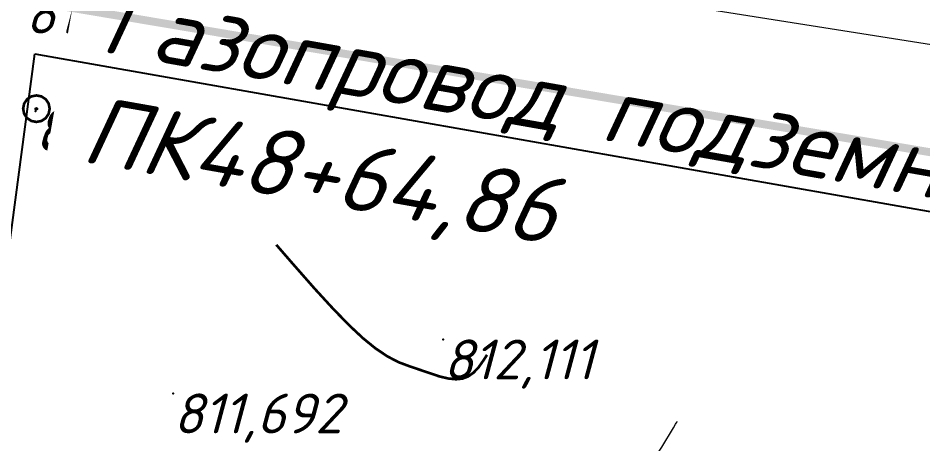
# Model space of a CAD drawing. Header units: metres. Extents: x 629572 to 645168, y 4785785 to 4790166.
# Drawn here: x 635416.93 to 635451.04, y 4788129.25 to 4788145.3 of the extents above; entities that cross this region are included whole.
import ezdxf
from ezdxf import colors
from ezdxf.entities.mleader import LeaderData, LeaderLine
from ezdxf.math import Vec2, Vec3

# ---------------------------------------------------------------- set-up
doc = ezdxf.new("R2010")
doc.units = ezdxf.units.M
doc.linetypes.add('Сплошная', pattern=[0])
doc.linetypes.add('Сплошная_0_50', pattern=[0])
doc.layers.get('0').update_dxf_attribs({"linetype": 'CONTINUOUS'})
for name, color, linetype in [('Горизонтали', 7, 'CONTINUOUS'), ('красная линия', 7, 'CONTINUOUS'), ('Нурсултан', 7, 'CONTINUOUS'), ('пересечения с комуникациями', 7, 'CONTINUOUS'), ('Столбы железобетонные', 7, 'CONTINUOUS')]:
    doc.layers.add(name, color=color, linetype=linetype)
doc.layers.add('ЛЭП в.напряж.', color=10, linetype='SIL_KAB_VYSVOLT', lineweight=13)
doc.styles.add('ISOCPEUR', font='isocpeui.ttf')
doc.styles.get("Standard").update_dxf_attribs({"font": 'isocpeui.ttf'})
doc.linetypes.add('SIL_KAB_VYSVOLT', pattern='A,1.5,["<<",Standard,S=1.6,R=0,X=-1.5,Y=-0.8],5,0,1.5,[">>",Standard,S=1.6,R=0,X=-2.14,Y=-0.8],-2,8,-2', length=20)

# ---------------------------------------------------------------- blocks, each defined once
blk = doc.blocks.new('26 - 108.1.1 опоры  жб d-1.0')
blk.add_hatch(color=7).paths.add_polyline_path([(0, 0.05), (-0.05, 0), (0, -0.05), (0.05, 0)])
at = {"color": 7, "linetype": 'Continuous', "lineweight": 0, "const_width": 0.1, "flags": 128}
blk.add_lwpolyline([(0, 0.5), (0.191, 0.462), (0.354, 0.354), (0.462, 0.191), (0.5, 0), (0.462, -0.191), (0.354, -0.354), (0.191, -0.462), (0, -0.5), (-0.191, -0.462), (-0.354, -0.354), (-0.462, -0.191), (-0.5, 0), (-0.462, 0.191), (-0.354, 0.354), (-0.191, 0.462), (0, 0.5)], close=True, dxfattribs=at)
at = {"color": 7, "linetype": 'Continuous', "lineweight": 0, "true_color": 0xffffff, "flags": 128}
blk.add_lwpolyline([(0, 0.5), (-0.25, 0.433), (-0.433, 0.25), (-0.5, 0), (-0.433, -0.25), (-0.25, -0.433), (0, -0.5), (0.25, -0.433), (0.433, -0.25), (0.5, 0), (0.433, 0.25), (0.25, 0.433), (0, 0.5)], close=True, dxfattribs=at)
at = {"color": 7, "linetype": 'Continuous', "lineweight": 0, "flags": 128}
for points in [[(0, 0.05), (-0.05, 0), (0, -0.05), (0.05, 0), (0, 0.05)], [(0, 0.05), (0.043, 0.025), (0.043, -0.025), (0, -0.05), (-0.043, -0.025), (-0.043, 0.025), (0, 0.05)]]:
    blk.add_lwpolyline(points, close=True, dxfattribs=at)
at = {"color": 7, "style": 'ISOCPEUR', "flags": 1}
for tag in ['Отметка(высота) верхнего провода', 'Отметка(высота) нижнего провода', 'X', 'Высота', 'Отметка', 'Имя объекта CREDO-III', 'Код объекта CREDO-III', 'Номер', 'Y']:
    blk.add_attdef(tag, (0, 0), '', height=2.5, dxfattribs=at)

msp = doc.modelspace()

# ---------------------------------------------------------------- linework, layer by layer
at = {"layer": 'Горизонтали', "color": 34, "linetype": 'Сплошная', "lineweight": 0, "const_width": 0.1, "elevation": 812, "flags": 128}
msp.add_lwpolyline([(635426.664, 4788136.758), (635427.26, 4788136.072), (635428.103, 4788135.113), (635428.804, 4788134.349), (635429.417, 4788133.719), (635429.934, 4788133.235), (635430.399, 4788132.857), (635430.846, 4788132.556), (635431.272, 4788132.333), (635431.715, 4788132.168), (635431.806, 4788132.138), (635432.381, 4788131.943), (635432.395, 4788131.938), (635432.809, 4788131.798), (635433.145, 4788131.718), (635433.437, 4788131.689), (635433.68, 4788131.713), (635433.894, 4788131.793), (635434.097, 4788131.935), (635434.288, 4788132.135), (635434.48, 4788132.41), (635434.551, 4788132.52), (635434.57, 4788132.551), (635434.603, 4788132.602), (635434.603, 4788132.603), (635434.608, 4788132.61)], dxfattribs=at)
at = {"layer": 'Горизонтали', "color": 34, "linetype": 'Сплошная', "lineweight": 0, "true_color": 0xa55200, "elevation": 811.5, "flags": 128}
msp.add_lwpolyline([(635419.389, 4788126.402), (635419.524, 4788126.489), (635420.302, 4788126.984), (635421.511, 4788127.737), (635422.324, 4788128.233), (635422.789, 4788128.51), (635422.966, 4788128.608), (635423.08, 4788128.651), (635423.159, 4788128.655), (635423.289, 4788128.63), (635424.013, 4788128.427), (635425.539, 4788127.978), (635427.154, 4788127.503), (635427.372, 4788127.439), (635428.227, 4788127.182), (635428.902, 4788126.942), (635429.8, 4788126.594), (635431.469, 4788125.954), (635432.441, 4788125.612), (635433.473, 4788125.282), (635434.318, 4788125.026), (635434.667, 4788124.928), (635434.911, 4788124.867), (635435.134, 4788124.86), (635435.663, 4788124.932), (635436.476, 4788125.09), (635437.19, 4788125.296), (635437.52, 4788125.42), (635437.831, 4788125.559), (635438.122, 4788125.71), (635438.393, 4788125.875), (635438.67, 4788126.072), (635438.947, 4788126.3), (635439.225, 4788126.558), (635439.505, 4788126.847), (635440.068, 4788127.515), (635440.675, 4788128.351), (635441.195, 4788129.134), (635441.637, 4788129.859), (635441.714, 4788129.991), (635441.738, 4788130.031), (635441.77, 4788130.086), (635441.775, 4788130.094), (635441.78, 4788130.103)], dxfattribs=at)
at = {"layer": 'ЛЭП в.напряж.', "lineweight": 13}
msp.add_lwpolyline([(635274.927, 4788208.572), (635299.907, 4788169.042), (635347.077, 4788159.604), (635391.907, 4788147.552), (635417.54, 4788149.657), (635451.604, 4788144.271), (635495.099, 4788141.221), (635542.592, 4788138.219), (635563.682, 4788136.782)], dxfattribs=at)
at = {"layer": 'Нурсултан', "color": 7}
for p in [(635417.623, 4788141.886, 25.163), (635417.588, 4788141.789, 25.16), (635432.959, 4788133.187, 25.434), (635422.784, 4788131.15, 25.015)]:
    msp.add_point(p, dxfattribs=at)

# ---------------------------------------------------------------- block references
at = {"layer": 'Столбы железобетонные', "color": 7, "linetype": 'Continuous'}
msp.add_blockref('26 - 108.1.1 опоры  жб d-1.0', (635417.623, 4788141.886, 795.239), dxfattribs=at)

# ---------------------------------------------------------------- texts
at = {"layer": 'ЛЭП в.напряж.', "color": 4, "insert": (635430.523, 4788136.232), "char_height": 2.8505, "attachment_point": 7, "rotation": 356.0298, "style": 'ISOCPEUR'}
msp.add_mtext('ЛС\\P1 пр.', dxfattribs=at)
at = {"layer": 'Нурсултан', "color": 251, "char_height": 1.5, "attachment_point": 1, "style": 'ISOCPEUR'}
for s, insert in [('811,439', (635417.212, 4788146.221, 24.762)), ('811,350', (635423.532, 4788145.65, 24.673)), ('811,840', (635417.623, 4788141.886, 25.163)), ('811,837', (635417.588, 4788141.789, 25.16)), ('812,111', (635432.959, 4788133.187, 25.434)), ('811,692', (635422.784, 4788131.15, 25.015))]:
    msp.add_mtext(s, dxfattribs=dict(at, insert=insert))

# ---------------------------------------------------------------- next in the draw order: leaders
at = {"layer": 'пересечения с комуникациями'}
ml = msp.add_multileader_mtext('Standard', dxfattribs=at)
ml.set_content('Газопровод подземный\\PПК48+64,86', color=256, style='ISOCPEUR')
ml.set_leader_properties()
ml.build(insert=Vec2(0, 0))
ml.multileader.update_dxf_attribs({"text_left_attachment_type": 6, "text_right_attachment_type": 6, "dogleg_length": 0.36, "arrow_head_size": 2})
ctx = ml.context
ctx.base_point, ctx.char_height, ctx.arrow_head_size, ctx.plane_origin, ctx.plane_x_axis, ctx.plane_y_axis = Vec3(635417.92, 4788143.895), 2.53, 2, Vec3(635399.516, 4788100.864), Vec3(0.984808, -0.173648), Vec3(0.173648, 0.984808)
ctx.left_attachment, ctx.right_attachment = 6, 6
notes = []
notes.append((ctx, [(0, (1, 1, 0), (635417.566, 4788143.958), (0.984808, -0.173648), 0.36, [(0, [(635411.11, 4788095.469)], 0, [])])]))
ctx.mtext.insert, ctx.mtext.text_direction, ctx.mtext.rotation, ctx.mtext.flow_direction = Vec3(635420.417, 4788146.538), Vec3(0.984808, -0.173648), 6.108652, 5
ctx.mtext.has_bg_fill, ctx.mtext.bg_color, ctx.mtext.bg_scale_factor, ctx.mtext.bg_transparency, ctx.mtext.use_window_bg_color = 1, -1027028792, 1.5, 0, 1
for ctx, leaders in notes:
    for number, flags, end, landing, length, lines in leaders:
        leader = LeaderData()
        leader.index, (leader.has_last_leader_line, leader.has_dogleg_vector, leader.attachment_direction) = number, flags
        leader.last_leader_point, leader.dogleg_vector, leader.dogleg_length = Vec3(end), Vec3(landing), length
        for number, points, colour, breaks in lines:
            line = LeaderLine()
            line.index, line.vertices, line.color, line.breaks = number, Vec3.list(points), colors.encode_raw_color(colour), breaks
            leader.lines.append(line)
        ctx.leaders.append(leader)

# ---------------------------------------------------------------- next in the draw order: linework, layer by layer
at = {"layer": 'красная линия', "color": 1, "linetype": 'Сплошная_0_50', "lineweight": 0, "true_color": 0xff0000, "const_width": 0.3, "elevation": 794.579, "flags": 128}
msp.add_lwpolyline([(638818.848, 4788579.098), (638434.543, 4788398.115), (637986.142, 4788195.6), (637994.638, 4788176.414), (637942.139, 4788165.191), (637935.75, 4788162.9), (637919.94, 4788203.086), (637884.756, 4788191.01), (637897.946, 4788150.802), (637875.631, 4788142.106), (637761.545, 4788134.606), (637700.256, 4788129.196), (637638.253, 4788120.005), (637581.946, 4788110.591), (637565.739, 4788106.898), (637558.254, 4788104.091), (637363.245, 4788069.304), (637293.147, 4788066.19), (637239.74, 4788053.996), (637240.261, 4788022.608), (637232.946, 4788021.41), (637162.138, 4788007.601), (637160.654, 4788026.311), (636775.64, 4787974.712), (636766.433, 4787974.403), (636737.136, 4787937.815), (636720.149, 4787935.806), (636516.153, 4787941.092), (636490.258, 4787949.803), (636394.84, 4787957.088), (636354.049, 4787969.885), (636316.148, 4787980.518), (636315.357, 4787987.294), (636135.738, 4788019.2), (636122.937, 4788021.29), (636105.848, 4788067.289), (636010.538, 4788080.603), (635985.153, 4788054.809), (635975.448, 4788047.792), (635905.965, 4788055.726), (635883.655, 4788057.997), (635666.752, 4788098.184), (635673.048, 4788121.002), (635509.85, 4788130.405), (635401.641, 4788148.595)], dxfattribs=at)

doc.saveas('drawing.dxf')
